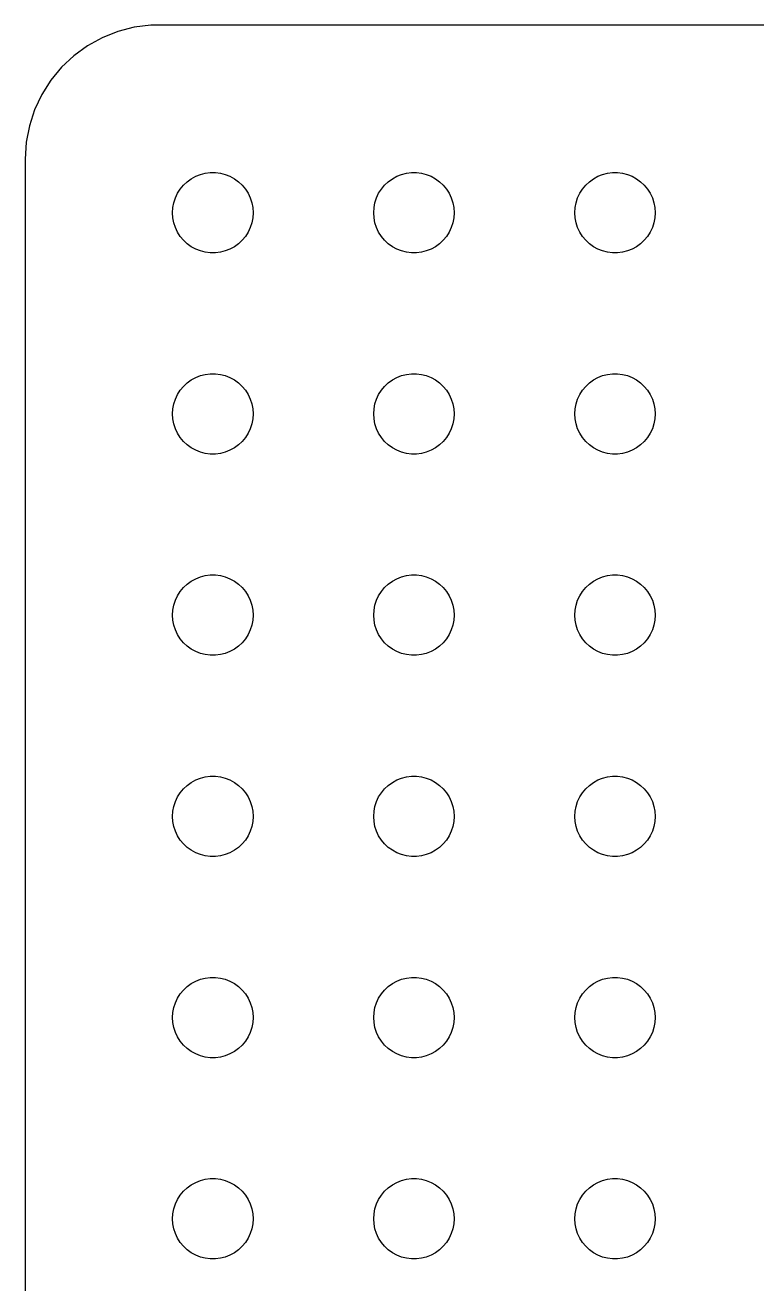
# Model space of a CAD drawing. Header units: metres. Extents: x -112 to 112, y -89 to 89.
# Drawn here: x -112 to -84.71, y 42.58 to 89.49 of the extents above; entities that cross this region are included whole.
import ezdxf

# ---------------------------------------------------------------- set-up
doc = ezdxf.new("R2010")
doc.units = ezdxf.units.M

msp = doc.modelspace()

# ---------------------------------------------------------------- linework, layer by layer
for p, q in [((-108.545, 89.2553), (-109.129, 89.0241)), ((-107.937, 89.4114), (-108.545, 89.2553)), ((-107.314, 89.4901), (-107.937, 89.4114)), ((107.314, 89.4901), (-107.314, 89.4901)), ((-109.679, 88.7216), (-110.187, 88.3526)), ((-109.129, 89.0241), (-109.679, 88.7216)), ((-110.187, 88.3526), (-110.645, 87.9227)), ((-110.645, 87.9227), (-111.045, 87.4389)), ((-111.045, 87.4389), (-111.382, 86.9088)), ((-111.382, 86.9088), (-111.649, 86.3406)), ((-111.649, 86.3406), (-111.843, 85.7434)), ((-111.843, 85.7434), (-111.961, 85.1267)), ((-111.961, 85.1267), (-112, 84.5)), ((-112, 84.5), (-112, -84.5)), ((-105.281, 83.9734), (-105.094, 83.997)), ((-105.094, 83.997), (-104.906, 83.997)), ((-104.906, 83.997), (-104.719, 83.9734)), ((-97.7811, 83.9734), (-97.5942, 83.997)), ((-97.5942, 83.997), (-97.4058, 83.997)), ((-97.4058, 83.997), (-97.2189, 83.9734)), ((-90.2811, 83.9734), (-90.0942, 83.997)), ((-90.0942, 83.997), (-89.9058, 83.997)), ((-89.9058, 83.997), (-89.7189, 83.9734)), ((-106.214, 83.3817), (-106.093, 83.5268)), ((-106.093, 83.5268), (-105.956, 83.6558)), ((-105.956, 83.6558), (-105.804, 83.7665)), ((-105.804, 83.7665), (-105.639, 83.8572)), ((-105.639, 83.8572), (-105.464, 83.9266)), ((-105.464, 83.9266), (-105.281, 83.9734)), ((-104.719, 83.9734), (-104.536, 83.9266)), ((-104.536, 83.9266), (-104.361, 83.8572)), ((-104.361, 83.8572), (-104.196, 83.7665)), ((-104.196, 83.7665), (-104.044, 83.6558)), ((-104.044, 83.6558), (-103.907, 83.5268)), ((-103.907, 83.5268), (-103.786, 83.3817)), ((-98.7135, 83.3817), (-98.5934, 83.5268)), ((-98.5934, 83.5268), (-98.4561, 83.6558)), ((-98.4561, 83.6558), (-98.3037, 83.7665)), ((-98.3037, 83.7665), (-98.1387, 83.8572)), ((-98.1387, 83.8572), (-97.9635, 83.9266)), ((-97.9635, 83.9266), (-97.7811, 83.9734)), ((-97.2189, 83.9734), (-97.0365, 83.9266)), ((-97.0365, 83.9266), (-96.8613, 83.8572)), ((-96.8613, 83.8572), (-96.6963, 83.7665)), ((-96.6963, 83.7665), (-96.5439, 83.6558)), ((-96.5439, 83.6558), (-96.4065, 83.5268)), ((-96.4065, 83.5268), (-96.2865, 83.3817)), ((-91.2135, 83.3817), (-91.0934, 83.5268)), ((-91.0934, 83.5268), (-90.9561, 83.6558)), ((-90.9561, 83.6558), (-90.8037, 83.7665)), ((-90.8037, 83.7665), (-90.6387, 83.8572)), ((-90.6387, 83.8572), (-90.4635, 83.9266)), ((-90.4635, 83.9266), (-90.2811, 83.9734)), ((-89.7189, 83.9734), (-89.5365, 83.9266)), ((-89.5365, 83.9266), (-89.3613, 83.8572)), ((-89.3613, 83.8572), (-89.1963, 83.7665)), ((-89.1963, 83.7665), (-89.0439, 83.6558)), ((-89.0439, 83.6558), (-88.9065, 83.5268)), ((-88.9065, 83.5268), (-88.7865, 83.3817)), ((-106.453, 82.873), (-106.395, 83.0522)), ((-106.395, 83.0522), (-106.314, 83.2226)), ((-106.314, 83.2226), (-106.214, 83.3817)), ((-103.786, 83.3817), (-103.686, 83.2226)), ((-103.686, 83.2226), (-103.605, 83.0522)), ((-103.605, 83.0522), (-103.547, 82.873)), ((-98.9529, 82.873), (-98.8947, 83.0522)), ((-98.8947, 83.0522), (-98.8145, 83.2226)), ((-98.8145, 83.2226), (-98.7135, 83.3817)), ((-96.2865, 83.3817), (-96.1855, 83.2226)), ((-96.1855, 83.2226), (-96.1053, 83.0522)), ((-96.1053, 83.0522), (-96.0471, 82.873)), ((-91.4529, 82.873), (-91.3947, 83.0522)), ((-91.3947, 83.0522), (-91.3145, 83.2226)), ((-91.3145, 83.2226), (-91.2135, 83.3817)), ((-88.7865, 83.3817), (-88.6855, 83.2226)), ((-88.6855, 83.2226), (-88.6053, 83.0522)), ((-88.6053, 83.0522), (-88.5471, 82.873)), ((-106.5, 82.5), (-106.488, 82.688)), ((-106.488, 82.688), (-106.453, 82.873)), ((-103.547, 82.873), (-103.512, 82.688)), ((-103.512, 82.688), (-103.5, 82.5)), ((-99, 82.5), (-98.9882, 82.688)), ((-98.9882, 82.688), (-98.9529, 82.873)), ((-96.0471, 82.873), (-96.0118, 82.688)), ((-96.0118, 82.688), (-96, 82.5)), ((-91.5, 82.5), (-91.4882, 82.688)), ((-91.4882, 82.688), (-91.4529, 82.873)), ((-88.5471, 82.873), (-88.5118, 82.688)), ((-88.5118, 82.688), (-88.5, 82.5)), ((-106.488, 82.312), (-106.5, 82.5)), ((-106.453, 82.127), (-106.488, 82.312)), ((-106.395, 81.9478), (-106.453, 82.127)), ((-103.547, 82.127), (-103.605, 81.9478)), ((-103.512, 82.312), (-103.547, 82.127)), ((-103.5, 82.5), (-103.512, 82.312)), ((-98.9882, 82.312), (-99, 82.5)), ((-98.9529, 82.127), (-98.9882, 82.312)), ((-98.8947, 81.9478), (-98.9529, 82.127)), ((-96.0471, 82.127), (-96.1053, 81.9478)), ((-96.0118, 82.312), (-96.0471, 82.127)), ((-96, 82.5), (-96.0118, 82.312)), ((-91.4882, 82.312), (-91.5, 82.5)), ((-91.4529, 82.127), (-91.4882, 82.312)), ((-91.3947, 81.9478), (-91.4529, 82.127)), ((-88.5471, 82.127), (-88.6053, 81.9478)), ((-88.5118, 82.312), (-88.5471, 82.127)), ((-88.5, 82.5), (-88.5118, 82.312)), ((-106.314, 81.7774), (-106.395, 81.9478)), ((-106.214, 81.6183), (-106.314, 81.7774)), ((-103.686, 81.7774), (-103.786, 81.6183)), ((-103.605, 81.9478), (-103.686, 81.7774)), ((-98.8145, 81.7774), (-98.8947, 81.9478)), ((-98.7135, 81.6183), (-98.8145, 81.7774)), ((-96.1855, 81.7774), (-96.2865, 81.6183)), ((-96.1053, 81.9478), (-96.1855, 81.7774)), ((-91.3145, 81.7774), (-91.3947, 81.9478)), ((-91.2135, 81.6183), (-91.3145, 81.7774)), ((-88.6855, 81.7774), (-88.7865, 81.6183)), ((-88.6053, 81.9478), (-88.6855, 81.7774)), ((-106.093, 81.4732), (-106.214, 81.6183)), ((-105.956, 81.3442), (-106.093, 81.4732)), ((-105.804, 81.2335), (-105.956, 81.3442)), ((-105.639, 81.1428), (-105.804, 81.2335)), ((-104.196, 81.2335), (-104.361, 81.1428)), ((-104.044, 81.3442), (-104.196, 81.2335)), ((-103.907, 81.4732), (-104.044, 81.3442)), ((-103.786, 81.6183), (-103.907, 81.4732)), ((-98.5934, 81.4732), (-98.7135, 81.6183)), ((-98.4561, 81.3442), (-98.5934, 81.4732)), ((-98.3037, 81.2335), (-98.4561, 81.3442)), ((-98.1387, 81.1428), (-98.3037, 81.2335)), ((-96.6963, 81.2335), (-96.8613, 81.1428)), ((-96.5439, 81.3442), (-96.6963, 81.2335)), ((-96.4065, 81.4732), (-96.5439, 81.3442)), ((-96.2865, 81.6183), (-96.4065, 81.4732)), ((-91.0934, 81.4732), (-91.2135, 81.6183)), ((-90.9561, 81.3442), (-91.0934, 81.4732)), ((-90.8037, 81.2335), (-90.9561, 81.3442)), ((-90.6387, 81.1428), (-90.8037, 81.2335)), ((-89.1963, 81.2335), (-89.3613, 81.1428)), ((-89.0439, 81.3442), (-89.1963, 81.2335)), ((-88.9065, 81.4732), (-89.0439, 81.3442)), ((-88.7865, 81.6183), (-88.9065, 81.4732)), ((-105.464, 81.0734), (-105.639, 81.1428)), ((-105.281, 81.0266), (-105.464, 81.0734)), ((-105.094, 81.003), (-105.281, 81.0266)), ((-104.906, 81.003), (-105.094, 81.003)), ((-104.719, 81.0266), (-104.906, 81.003)), ((-104.536, 81.0734), (-104.719, 81.0266)), ((-104.361, 81.1428), (-104.536, 81.0734)), ((-97.9635, 81.0734), (-98.1387, 81.1428)), ((-97.7811, 81.0266), (-97.9635, 81.0734)), ((-97.5942, 81.003), (-97.7811, 81.0266)), ((-97.4058, 81.003), (-97.5942, 81.003)), ((-97.2189, 81.0266), (-97.4058, 81.003)), ((-97.0365, 81.0734), (-97.2189, 81.0266)), ((-96.8613, 81.1428), (-97.0365, 81.0734)), ((-90.4635, 81.0734), (-90.6387, 81.1428)), ((-90.2811, 81.0266), (-90.4635, 81.0734)), ((-90.0942, 81.003), (-90.2811, 81.0266)), ((-89.9058, 81.003), (-90.0942, 81.003)), ((-89.7189, 81.0266), (-89.9058, 81.003)), ((-89.5365, 81.0734), (-89.7189, 81.0266)), ((-89.3613, 81.1428), (-89.5365, 81.0734)), ((-105.464, 76.4266), (-105.281, 76.4734)), ((-105.281, 76.4734), (-105.094, 76.497)), ((-105.094, 76.497), (-104.906, 76.497)), ((-104.906, 76.497), (-104.719, 76.4734)), ((-104.719, 76.4734), (-104.536, 76.4266)), ((-97.9635, 76.4266), (-97.7811, 76.4734)), ((-97.7811, 76.4734), (-97.5942, 76.497)), ((-97.5942, 76.497), (-97.4058, 76.497)), ((-97.4058, 76.497), (-97.2189, 76.4734)), ((-97.2189, 76.4734), (-97.0365, 76.4266)), ((-90.4635, 76.4266), (-90.2811, 76.4734)), ((-90.2811, 76.4734), (-90.0942, 76.497)), ((-90.0942, 76.497), (-89.9058, 76.497)), ((-89.9058, 76.497), (-89.7189, 76.4734)), ((-89.7189, 76.4734), (-89.5365, 76.4266)), ((-106.214, 75.8817), (-106.093, 76.0268)), ((-106.093, 76.0268), (-105.956, 76.1558)), ((-105.956, 76.1558), (-105.804, 76.2665)), ((-105.804, 76.2665), (-105.639, 76.3572)), ((-105.639, 76.3572), (-105.464, 76.4266)), ((-104.536, 76.4266), (-104.361, 76.3572)), ((-104.361, 76.3572), (-104.196, 76.2665)), ((-104.196, 76.2665), (-104.044, 76.1558)), ((-104.044, 76.1558), (-103.907, 76.0268)), ((-103.907, 76.0268), (-103.786, 75.8817)), ((-98.7135, 75.8817), (-98.5934, 76.0268)), ((-98.5934, 76.0268), (-98.4561, 76.1558)), ((-98.4561, 76.1558), (-98.3037, 76.2665)), ((-98.3037, 76.2665), (-98.1387, 76.3572)), ((-98.1387, 76.3572), (-97.9635, 76.4266)), ((-97.0365, 76.4266), (-96.8613, 76.3572)), ((-96.8613, 76.3572), (-96.6963, 76.2665)), ((-96.6963, 76.2665), (-96.5439, 76.1558)), ((-96.5439, 76.1558), (-96.4065, 76.0268)), ((-96.4065, 76.0268), (-96.2865, 75.8817)), ((-91.2135, 75.8817), (-91.0934, 76.0268)), ((-91.0934, 76.0268), (-90.9561, 76.1558)), ((-90.9561, 76.1558), (-90.8037, 76.2665)), ((-90.8037, 76.2665), (-90.6387, 76.3572)), ((-90.6387, 76.3572), (-90.4635, 76.4266)), ((-89.5365, 76.4266), (-89.3613, 76.3572)), ((-89.3613, 76.3572), (-89.1963, 76.2665)), ((-89.1963, 76.2665), (-89.0439, 76.1558)), ((-89.0439, 76.1558), (-88.9065, 76.0268)), ((-88.9065, 76.0268), (-88.7865, 75.8817)), ((-106.453, 75.373), (-106.395, 75.5522)), ((-106.395, 75.5522), (-106.314, 75.7226)), ((-106.314, 75.7226), (-106.214, 75.8817)), ((-103.786, 75.8817), (-103.686, 75.7226)), ((-103.686, 75.7226), (-103.605, 75.5522)), ((-103.605, 75.5522), (-103.547, 75.373)), ((-98.9529, 75.373), (-98.8947, 75.5522)), ((-98.8947, 75.5522), (-98.8145, 75.7226)), ((-98.8145, 75.7226), (-98.7135, 75.8817)), ((-96.2865, 75.8817), (-96.1855, 75.7226)), ((-96.1855, 75.7226), (-96.1053, 75.5522)), ((-96.1053, 75.5522), (-96.0471, 75.373)), ((-91.4529, 75.373), (-91.3947, 75.5522)), ((-91.3947, 75.5522), (-91.3145, 75.7226)), ((-91.3145, 75.7226), (-91.2135, 75.8817)), ((-88.7865, 75.8817), (-88.6855, 75.7226)), ((-88.6855, 75.7226), (-88.6053, 75.5522)), ((-88.6053, 75.5522), (-88.5471, 75.373)), ((-106.5, 75), (-106.488, 75.188)), ((-106.488, 75.188), (-106.453, 75.373)), ((-103.547, 75.373), (-103.512, 75.188)), ((-103.512, 75.188), (-103.5, 75)), ((-99, 75), (-98.9882, 75.188)), ((-98.9882, 75.188), (-98.9529, 75.373)), ((-96.0471, 75.373), (-96.0118, 75.188)), ((-96.0118, 75.188), (-96, 75)), ((-91.5, 75), (-91.4882, 75.188)), ((-91.4882, 75.188), (-91.4529, 75.373)), ((-88.5471, 75.373), (-88.5118, 75.188)), ((-88.5118, 75.188), (-88.5, 75)), ((-106.488, 74.812), (-106.5, 75)), ((-106.453, 74.627), (-106.488, 74.812)), ((-106.395, 74.4478), (-106.453, 74.627)), ((-103.547, 74.627), (-103.605, 74.4478)), ((-103.512, 74.812), (-103.547, 74.627)), ((-103.5, 75), (-103.512, 74.812)), ((-98.9882, 74.812), (-99, 75)), ((-98.9529, 74.627), (-98.9882, 74.812)), ((-98.8947, 74.4478), (-98.9529, 74.627)), ((-96.0471, 74.627), (-96.1053, 74.4478)), ((-96.0118, 74.812), (-96.0471, 74.627)), ((-96, 75), (-96.0118, 74.812)), ((-91.4882, 74.812), (-91.5, 75)), ((-91.4529, 74.627), (-91.4882, 74.812)), ((-91.3947, 74.4478), (-91.4529, 74.627)), ((-88.5471, 74.627), (-88.6053, 74.4478)), ((-88.5118, 74.812), (-88.5471, 74.627)), ((-88.5, 75), (-88.5118, 74.812)), ((-106.314, 74.2774), (-106.395, 74.4478)), ((-106.214, 74.1183), (-106.314, 74.2774)), ((-103.686, 74.2774), (-103.786, 74.1183)), ((-103.605, 74.4478), (-103.686, 74.2774)), ((-98.8145, 74.2774), (-98.8947, 74.4478)), ((-98.7135, 74.1183), (-98.8145, 74.2774)), ((-96.1855, 74.2774), (-96.2865, 74.1183)), ((-96.1053, 74.4478), (-96.1855, 74.2774)), ((-91.3145, 74.2774), (-91.3947, 74.4478)), ((-91.2135, 74.1183), (-91.3145, 74.2774)), ((-88.6855, 74.2774), (-88.7865, 74.1183)), ((-88.6053, 74.4478), (-88.6855, 74.2774)), ((-106.093, 73.9732), (-106.214, 74.1183)), ((-105.956, 73.8442), (-106.093, 73.9732)), ((-105.804, 73.7335), (-105.956, 73.8442)), ((-105.639, 73.6428), (-105.804, 73.7335)), ((-104.196, 73.7335), (-104.361, 73.6428)), ((-104.044, 73.8442), (-104.196, 73.7335)), ((-103.907, 73.9732), (-104.044, 73.8442)), ((-103.786, 74.1183), (-103.907, 73.9732)), ((-98.5934, 73.9732), (-98.7135, 74.1183)), ((-98.4561, 73.8442), (-98.5934, 73.9732)), ((-98.3037, 73.7335), (-98.4561, 73.8442)), ((-98.1387, 73.6428), (-98.3037, 73.7335)), ((-96.6963, 73.7335), (-96.8613, 73.6428)), ((-96.5439, 73.8442), (-96.6963, 73.7335)), ((-96.4065, 73.9732), (-96.5439, 73.8442)), ((-96.2865, 74.1183), (-96.4065, 73.9732)), ((-91.0934, 73.9732), (-91.2135, 74.1183)), ((-90.9561, 73.8442), (-91.0934, 73.9732)), ((-90.8037, 73.7335), (-90.9561, 73.8442)), ((-90.6387, 73.6428), (-90.8037, 73.7335)), ((-89.1963, 73.7335), (-89.3613, 73.6428)), ((-89.0439, 73.8442), (-89.1963, 73.7335)), ((-88.9065, 73.9732), (-89.0439, 73.8442)), ((-88.7865, 74.1183), (-88.9065, 73.9732)), ((-105.464, 73.5734), (-105.639, 73.6428)), ((-105.281, 73.5266), (-105.464, 73.5734)), ((-105.094, 73.503), (-105.281, 73.5266)), ((-104.906, 73.503), (-105.094, 73.503)), ((-104.719, 73.5266), (-104.906, 73.503)), ((-104.536, 73.5734), (-104.719, 73.5266)), ((-104.361, 73.6428), (-104.536, 73.5734)), ((-97.9635, 73.5734), (-98.1387, 73.6428)), ((-97.7811, 73.5266), (-97.9635, 73.5734)), ((-97.5942, 73.503), (-97.7811, 73.5266)), ((-97.4058, 73.503), (-97.5942, 73.503)), ((-97.2189, 73.5266), (-97.4058, 73.503)), ((-97.0365, 73.5734), (-97.2189, 73.5266)), ((-96.8613, 73.6428), (-97.0365, 73.5734)), ((-90.4635, 73.5734), (-90.6387, 73.6428)), ((-90.2811, 73.5266), (-90.4635, 73.5734)), ((-90.0942, 73.503), (-90.2811, 73.5266)), ((-89.9058, 73.503), (-90.0942, 73.503)), ((-89.7189, 73.5266), (-89.9058, 73.503)), ((-89.5365, 73.5734), (-89.7189, 73.5266)), ((-89.3613, 73.6428), (-89.5365, 73.5734)), ((-105.464, 68.9266), (-105.281, 68.9734)), ((-105.281, 68.9734), (-105.094, 68.997)), ((-105.094, 68.997), (-104.906, 68.997)), ((-104.906, 68.997), (-104.719, 68.9734)), ((-104.719, 68.9734), (-104.536, 68.9266)), ((-97.9635, 68.9266), (-97.7811, 68.9734)), ((-97.7811, 68.9734), (-97.5942, 68.997)), ((-97.5942, 68.997), (-97.4058, 68.997)), ((-97.4058, 68.997), (-97.2189, 68.9734)), ((-97.2189, 68.9734), (-97.0365, 68.9266)), ((-90.4635, 68.9266), (-90.2811, 68.9734)), ((-90.2811, 68.9734), (-90.0942, 68.997)), ((-90.0942, 68.997), (-89.9058, 68.997)), ((-89.9058, 68.997), (-89.7189, 68.9734)), ((-89.7189, 68.9734), (-89.5365, 68.9266)), ((-106.214, 68.3817), (-106.093, 68.5268)), ((-106.093, 68.5268), (-105.956, 68.6558)), ((-105.956, 68.6558), (-105.804, 68.7665)), ((-105.804, 68.7665), (-105.639, 68.8572)), ((-105.639, 68.8572), (-105.464, 68.9266)), ((-104.536, 68.9266), (-104.361, 68.8572)), ((-104.361, 68.8572), (-104.196, 68.7665)), ((-104.196, 68.7665), (-104.044, 68.6558)), ((-104.044, 68.6558), (-103.907, 68.5268)), ((-103.907, 68.5268), (-103.786, 68.3817)), ((-98.7135, 68.3817), (-98.5934, 68.5268)), ((-98.5934, 68.5268), (-98.4561, 68.6558)), ((-98.4561, 68.6558), (-98.3037, 68.7665)), ((-98.3037, 68.7665), (-98.1387, 68.8572)), ((-98.1387, 68.8572), (-97.9635, 68.9266)), ((-97.0365, 68.9266), (-96.8613, 68.8572)), ((-96.8613, 68.8572), (-96.6963, 68.7665)), ((-96.6963, 68.7665), (-96.5439, 68.6558)), ((-96.5439, 68.6558), (-96.4065, 68.5268)), ((-96.4065, 68.5268), (-96.2865, 68.3817)), ((-91.2135, 68.3817), (-91.0934, 68.5268)), ((-91.0934, 68.5268), (-90.9561, 68.6558)), ((-90.9561, 68.6558), (-90.8037, 68.7665)), ((-90.8037, 68.7665), (-90.6387, 68.8572)), ((-90.6387, 68.8572), (-90.4635, 68.9266)), ((-89.5365, 68.9266), (-89.3613, 68.8572)), ((-89.3613, 68.8572), (-89.1963, 68.7665)), ((-89.1963, 68.7665), (-89.0439, 68.6558)), ((-89.0439, 68.6558), (-88.9065, 68.5268)), ((-88.9065, 68.5268), (-88.7865, 68.3817)), ((-106.453, 67.873), (-106.395, 68.0522)), ((-106.395, 68.0522), (-106.314, 68.2226)), ((-106.314, 68.2226), (-106.214, 68.3817)), ((-103.786, 68.3817), (-103.686, 68.2226)), ((-103.686, 68.2226), (-103.605, 68.0522)), ((-103.605, 68.0522), (-103.547, 67.873)), ((-98.9529, 67.873), (-98.8947, 68.0522)), ((-98.8947, 68.0522), (-98.8145, 68.2226)), ((-98.8145, 68.2226), (-98.7135, 68.3817)), ((-96.2865, 68.3817), (-96.1855, 68.2226)), ((-96.1855, 68.2226), (-96.1053, 68.0522)), ((-96.1053, 68.0522), (-96.0471, 67.873)), ((-91.4529, 67.873), (-91.3947, 68.0522)), ((-91.3947, 68.0522), (-91.3145, 68.2226)), ((-91.3145, 68.2226), (-91.2135, 68.3817)), ((-88.7865, 68.3817), (-88.6855, 68.2226)), ((-88.6855, 68.2226), (-88.6053, 68.0522)), ((-88.6053, 68.0522), (-88.5471, 67.873)), ((-106.5, 67.5), (-106.488, 67.688)), ((-106.488, 67.688), (-106.453, 67.873)), ((-103.547, 67.873), (-103.512, 67.688)), ((-103.512, 67.688), (-103.5, 67.5)), ((-99, 67.5), (-98.9882, 67.688)), ((-98.9882, 67.688), (-98.9529, 67.873)), ((-96.0471, 67.873), (-96.0118, 67.688)), ((-96.0118, 67.688), (-96, 67.5)), ((-91.5, 67.5), (-91.4882, 67.688)), ((-91.4882, 67.688), (-91.4529, 67.873)), ((-88.5471, 67.873), (-88.5118, 67.688)), ((-88.5118, 67.688), (-88.5, 67.5)), ((-106.488, 67.312), (-106.5, 67.5)), ((-106.453, 67.127), (-106.488, 67.312)), ((-106.395, 66.9478), (-106.453, 67.127)), ((-103.547, 67.127), (-103.605, 66.9478)), ((-103.512, 67.312), (-103.547, 67.127)), ((-103.5, 67.5), (-103.512, 67.312)), ((-98.9882, 67.312), (-99, 67.5)), ((-98.9529, 67.127), (-98.9882, 67.312)), ((-98.8947, 66.9478), (-98.9529, 67.127)), ((-96.0471, 67.127), (-96.1053, 66.9478)), ((-96.0118, 67.312), (-96.0471, 67.127)), ((-96, 67.5), (-96.0118, 67.312)), ((-91.4882, 67.312), (-91.5, 67.5)), ((-91.4529, 67.127), (-91.4882, 67.312)), ((-91.3947, 66.9478), (-91.4529, 67.127)), ((-88.5471, 67.127), (-88.6053, 66.9478)), ((-88.5118, 67.312), (-88.5471, 67.127)), ((-88.5, 67.5), (-88.5118, 67.312)), ((-106.314, 66.7774), (-106.395, 66.9478)), ((-106.214, 66.6183), (-106.314, 66.7774)), ((-103.686, 66.7774), (-103.786, 66.6183)), ((-103.605, 66.9478), (-103.686, 66.7774)), ((-98.8145, 66.7774), (-98.8947, 66.9478)), ((-98.7135, 66.6183), (-98.8145, 66.7774)), ((-96.1855, 66.7774), (-96.2865, 66.6183)), ((-96.1053, 66.9478), (-96.1855, 66.7774)), ((-91.3145, 66.7774), (-91.3947, 66.9478)), ((-91.2135, 66.6183), (-91.3145, 66.7774)), ((-88.6855, 66.7774), (-88.7865, 66.6183)), ((-88.6053, 66.9478), (-88.6855, 66.7774)), ((-106.093, 66.4732), (-106.214, 66.6183)), ((-105.956, 66.3442), (-106.093, 66.4732)), ((-105.804, 66.2335), (-105.956, 66.3442)), ((-105.639, 66.1428), (-105.804, 66.2335)), ((-104.196, 66.2335), (-104.361, 66.1428)), ((-104.044, 66.3442), (-104.196, 66.2335)), ((-103.907, 66.4732), (-104.044, 66.3442)), ((-103.786, 66.6183), (-103.907, 66.4732)), ((-98.5934, 66.4732), (-98.7135, 66.6183)), ((-98.4561, 66.3442), (-98.5934, 66.4732)), ((-98.3037, 66.2335), (-98.4561, 66.3442)), ((-98.1387, 66.1428), (-98.3037, 66.2335)), ((-96.6963, 66.2335), (-96.8613, 66.1428)), ((-96.5439, 66.3442), (-96.6963, 66.2335)), ((-96.4065, 66.4732), (-96.5439, 66.3442)), ((-96.2865, 66.6183), (-96.4065, 66.4732)), ((-91.0934, 66.4732), (-91.2135, 66.6183)), ((-90.9561, 66.3442), (-91.0934, 66.4732)), ((-90.8037, 66.2335), (-90.9561, 66.3442)), ((-90.6387, 66.1428), (-90.8037, 66.2335)), ((-89.1963, 66.2335), (-89.3613, 66.1428)), ((-89.0439, 66.3442), (-89.1963, 66.2335)), ((-88.9065, 66.4732), (-89.0439, 66.3442)), ((-88.7865, 66.6183), (-88.9065, 66.4732)), ((-105.464, 66.0734), (-105.639, 66.1428)), ((-105.281, 66.0266), (-105.464, 66.0734)), ((-105.094, 66.003), (-105.281, 66.0266)), ((-104.906, 66.003), (-105.094, 66.003)), ((-104.719, 66.0266), (-104.906, 66.003)), ((-104.536, 66.0734), (-104.719, 66.0266)), ((-104.361, 66.1428), (-104.536, 66.0734)), ((-97.9635, 66.0734), (-98.1387, 66.1428)), ((-97.7811, 66.0266), (-97.9635, 66.0734)), ((-97.5942, 66.003), (-97.7811, 66.0266)), ((-97.4058, 66.003), (-97.5942, 66.003)), ((-97.2189, 66.0266), (-97.4058, 66.003)), ((-97.0365, 66.0734), (-97.2189, 66.0266)), ((-96.8613, 66.1428), (-97.0365, 66.0734)), ((-90.4635, 66.0734), (-90.6387, 66.1428)), ((-90.2811, 66.0266), (-90.4635, 66.0734)), ((-90.0942, 66.003), (-90.2811, 66.0266)), ((-89.9058, 66.003), (-90.0942, 66.003)), ((-89.7189, 66.0266), (-89.9058, 66.003)), ((-89.5365, 66.0734), (-89.7189, 66.0266)), ((-89.3613, 66.1428), (-89.5365, 66.0734)), ((-105.464, 61.4266), (-105.281, 61.4734)), ((-105.281, 61.4734), (-105.094, 61.497)), ((-105.094, 61.497), (-104.906, 61.497)), ((-104.906, 61.497), (-104.719, 61.4734)), ((-104.719, 61.4734), (-104.536, 61.4266)), ((-97.9635, 61.4266), (-97.7811, 61.4734)), ((-97.7811, 61.4734), (-97.5942, 61.497)), ((-97.5942, 61.497), (-97.4058, 61.497)), ((-97.4058, 61.497), (-97.2189, 61.4734)), ((-97.2189, 61.4734), (-97.0365, 61.4266)), ((-90.4635, 61.4266), (-90.2811, 61.4734)), ((-90.2811, 61.4734), (-90.0942, 61.497)), ((-90.0942, 61.497), (-89.9058, 61.497)), ((-89.9058, 61.497), (-89.7189, 61.4734)), ((-89.7189, 61.4734), (-89.5365, 61.4266)), ((-106.214, 60.8817), (-106.093, 61.0268)), ((-106.093, 61.0268), (-105.956, 61.1558)), ((-105.956, 61.1558), (-105.804, 61.2665)), ((-105.804, 61.2665), (-105.639, 61.3572)), ((-105.639, 61.3572), (-105.464, 61.4266)), ((-104.536, 61.4266), (-104.361, 61.3572)), ((-104.361, 61.3572), (-104.196, 61.2665)), ((-104.196, 61.2665), (-104.044, 61.1558)), ((-104.044, 61.1558), (-103.907, 61.0268)), ((-103.907, 61.0268), (-103.786, 60.8817)), ((-98.7135, 60.8817), (-98.5934, 61.0268)), ((-98.5934, 61.0268), (-98.4561, 61.1558)), ((-98.4561, 61.1558), (-98.3037, 61.2665)), ((-98.3037, 61.2665), (-98.1387, 61.3572)), ((-98.1387, 61.3572), (-97.9635, 61.4266)), ((-97.0365, 61.4266), (-96.8613, 61.3572)), ((-96.8613, 61.3572), (-96.6963, 61.2665)), ((-96.6963, 61.2665), (-96.5439, 61.1558)), ((-96.5439, 61.1558), (-96.4065, 61.0268)), ((-96.4065, 61.0268), (-96.2865, 60.8817)), ((-91.2135, 60.8817), (-91.0934, 61.0268)), ((-91.0934, 61.0268), (-90.9561, 61.1558)), ((-90.9561, 61.1558), (-90.8037, 61.2665)), ((-90.8037, 61.2665), (-90.6387, 61.3572)), ((-90.6387, 61.3572), (-90.4635, 61.4266)), ((-89.5365, 61.4266), (-89.3613, 61.3572)), ((-89.3613, 61.3572), (-89.1963, 61.2665)), ((-89.1963, 61.2665), (-89.0439, 61.1558)), ((-89.0439, 61.1558), (-88.9065, 61.0268)), ((-88.9065, 61.0268), (-88.7865, 60.8817)), ((-106.453, 60.373), (-106.395, 60.5522)), ((-106.395, 60.5522), (-106.314, 60.7226)), ((-106.314, 60.7226), (-106.214, 60.8817)), ((-103.786, 60.8817), (-103.686, 60.7226)), ((-103.686, 60.7226), (-103.605, 60.5522)), ((-103.605, 60.5522), (-103.547, 60.373)), ((-98.9529, 60.373), (-98.8947, 60.5522)), ((-98.8947, 60.5522), (-98.8145, 60.7226)), ((-98.8145, 60.7226), (-98.7135, 60.8817)), ((-96.2865, 60.8817), (-96.1855, 60.7226)), ((-96.1855, 60.7226), (-96.1053, 60.5522)), ((-96.1053, 60.5522), (-96.0471, 60.373)), ((-91.4529, 60.373), (-91.3947, 60.5522)), ((-91.3947, 60.5522), (-91.3145, 60.7226)), ((-91.3145, 60.7226), (-91.2135, 60.8817)), ((-88.7865, 60.8817), (-88.6855, 60.7226)), ((-88.6855, 60.7226), (-88.6053, 60.5522)), ((-88.6053, 60.5522), (-88.5471, 60.373)), ((-106.5, 60), (-106.488, 60.188)), ((-106.488, 60.188), (-106.453, 60.373)), ((-103.547, 60.373), (-103.512, 60.188)), ((-103.512, 60.188), (-103.5, 60)), ((-99, 60), (-98.9882, 60.188)), ((-98.9882, 60.188), (-98.9529, 60.373)), ((-96.0471, 60.373), (-96.0118, 60.188)), ((-96.0118, 60.188), (-96, 60)), ((-91.5, 60), (-91.4882, 60.188)), ((-91.4882, 60.188), (-91.4529, 60.373)), ((-88.5471, 60.373), (-88.5118, 60.188)), ((-88.5118, 60.188), (-88.5, 60)), ((-106.488, 59.812), (-106.5, 60)), ((-106.453, 59.627), (-106.488, 59.812)), ((-106.395, 59.4478), (-106.453, 59.627)), ((-103.547, 59.627), (-103.605, 59.4478)), ((-103.512, 59.812), (-103.547, 59.627)), ((-103.5, 60), (-103.512, 59.812)), ((-98.9882, 59.812), (-99, 60)), ((-98.9529, 59.627), (-98.9882, 59.812)), ((-98.8947, 59.4478), (-98.9529, 59.627)), ((-96.0471, 59.627), (-96.1053, 59.4478)), ((-96.0118, 59.812), (-96.0471, 59.627)), ((-96, 60), (-96.0118, 59.812)), ((-91.4882, 59.812), (-91.5, 60)), ((-91.4529, 59.627), (-91.4882, 59.812)), ((-91.3947, 59.4478), (-91.4529, 59.627)), ((-88.5471, 59.627), (-88.6053, 59.4478)), ((-88.5118, 59.812), (-88.5471, 59.627)), ((-88.5, 60), (-88.5118, 59.812)), ((-106.314, 59.2774), (-106.395, 59.4478)), ((-106.214, 59.1183), (-106.314, 59.2774)), ((-106.093, 58.9732), (-106.214, 59.1183)), ((-103.786, 59.1183), (-103.907, 58.9732)), ((-103.686, 59.2774), (-103.786, 59.1183)), ((-103.605, 59.4478), (-103.686, 59.2774)), ((-98.8145, 59.2774), (-98.8947, 59.4478)), ((-98.7135, 59.1183), (-98.8145, 59.2774)), ((-98.5934, 58.9732), (-98.7135, 59.1183)), ((-96.2865, 59.1183), (-96.4065, 58.9732)), ((-96.1855, 59.2774), (-96.2865, 59.1183)), ((-96.1053, 59.4478), (-96.1855, 59.2774)), ((-91.3145, 59.2774), (-91.3947, 59.4478)), ((-91.2135, 59.1183), (-91.3145, 59.2774)), ((-91.0934, 58.9732), (-91.2135, 59.1183)), ((-88.7865, 59.1183), (-88.9065, 58.9732)), ((-88.6855, 59.2774), (-88.7865, 59.1183)), ((-88.6053, 59.4478), (-88.6855, 59.2774)), ((-105.956, 58.8442), (-106.093, 58.9732)), ((-105.804, 58.7335), (-105.956, 58.8442)), ((-105.639, 58.6428), (-105.804, 58.7335)), ((-104.196, 58.7335), (-104.361, 58.6428)), ((-104.044, 58.8442), (-104.196, 58.7335)), ((-103.907, 58.9732), (-104.044, 58.8442)), ((-98.4561, 58.8442), (-98.5934, 58.9732)), ((-98.3037, 58.7335), (-98.4561, 58.8442)), ((-98.1387, 58.6428), (-98.3037, 58.7335)), ((-96.6963, 58.7335), (-96.8613, 58.6428)), ((-96.5439, 58.8442), (-96.6963, 58.7335)), ((-96.4065, 58.9732), (-96.5439, 58.8442)), ((-90.9561, 58.8442), (-91.0934, 58.9732)), ((-90.8037, 58.7335), (-90.9561, 58.8442)), ((-90.6387, 58.6428), (-90.8037, 58.7335)), ((-89.1963, 58.7335), (-89.3613, 58.6428)), ((-89.0439, 58.8442), (-89.1963, 58.7335)), ((-88.9065, 58.9732), (-89.0439, 58.8442)), ((-105.464, 58.5734), (-105.639, 58.6428)), ((-105.281, 58.5266), (-105.464, 58.5734)), ((-105.094, 58.503), (-105.281, 58.5266)), ((-104.906, 58.503), (-105.094, 58.503)), ((-104.719, 58.5266), (-104.906, 58.503)), ((-104.536, 58.5734), (-104.719, 58.5266)), ((-104.361, 58.6428), (-104.536, 58.5734)), ((-97.9635, 58.5734), (-98.1387, 58.6428)), ((-97.7811, 58.5266), (-97.9635, 58.5734)), ((-97.5942, 58.503), (-97.7811, 58.5266)), ((-97.4058, 58.503), (-97.5942, 58.503)), ((-97.2189, 58.5266), (-97.4058, 58.503)), ((-97.0365, 58.5734), (-97.2189, 58.5266)), ((-96.8613, 58.6428), (-97.0365, 58.5734)), ((-90.4635, 58.5734), (-90.6387, 58.6428)), ((-90.2811, 58.5266), (-90.4635, 58.5734)), ((-90.0942, 58.503), (-90.2811, 58.5266)), ((-89.9058, 58.503), (-90.0942, 58.503)), ((-89.7189, 58.5266), (-89.9058, 58.503)), ((-89.5365, 58.5734), (-89.7189, 58.5266)), ((-89.3613, 58.6428), (-89.5365, 58.5734)), ((-105.464, 53.9266), (-105.281, 53.9734)), ((-105.281, 53.9734), (-105.094, 53.997)), ((-105.094, 53.997), (-104.906, 53.997)), ((-104.906, 53.997), (-104.719, 53.9734)), ((-104.719, 53.9734), (-104.536, 53.9266)), ((-97.9635, 53.9266), (-97.7811, 53.9734)), ((-97.7811, 53.9734), (-97.5942, 53.997)), ((-97.5942, 53.997), (-97.4058, 53.997)), ((-97.4058, 53.997), (-97.2189, 53.9734)), ((-97.2189, 53.9734), (-97.0365, 53.9266)), ((-90.4635, 53.9266), (-90.2811, 53.9734)), ((-90.2811, 53.9734), (-90.0942, 53.997)), ((-90.0942, 53.997), (-89.9058, 53.997)), ((-89.9058, 53.997), (-89.7189, 53.9734)), ((-89.7189, 53.9734), (-89.5365, 53.9266)), ((-106.214, 53.3817), (-106.093, 53.5268)), ((-106.093, 53.5268), (-105.956, 53.6558)), ((-105.956, 53.6558), (-105.804, 53.7665)), ((-105.804, 53.7665), (-105.639, 53.8572)), ((-105.639, 53.8572), (-105.464, 53.9266)), ((-104.536, 53.9266), (-104.361, 53.8572)), ((-104.361, 53.8572), (-104.196, 53.7665)), ((-104.196, 53.7665), (-104.044, 53.6558)), ((-104.044, 53.6558), (-103.907, 53.5268)), ((-103.907, 53.5268), (-103.786, 53.3817)), ((-98.7135, 53.3817), (-98.5934, 53.5268)), ((-98.5934, 53.5268), (-98.4561, 53.6558)), ((-98.4561, 53.6558), (-98.3037, 53.7665)), ((-98.3037, 53.7665), (-98.1387, 53.8572)), ((-98.1387, 53.8572), (-97.9635, 53.9266)), ((-97.0365, 53.9266), (-96.8613, 53.8572)), ((-96.8613, 53.8572), (-96.6963, 53.7665)), ((-96.6963, 53.7665), (-96.5439, 53.6558)), ((-96.5439, 53.6558), (-96.4065, 53.5268)), ((-96.4065, 53.5268), (-96.2865, 53.3817)), ((-91.2135, 53.3817), (-91.0934, 53.5268)), ((-91.0934, 53.5268), (-90.9561, 53.6558)), ((-90.9561, 53.6558), (-90.8037, 53.7665)), ((-90.8037, 53.7665), (-90.6387, 53.8572)), ((-90.6387, 53.8572), (-90.4635, 53.9266)), ((-89.5365, 53.9266), (-89.3613, 53.8572)), ((-89.3613, 53.8572), (-89.1963, 53.7665)), ((-89.1963, 53.7665), (-89.0439, 53.6558)), ((-89.0439, 53.6558), (-88.9065, 53.5268)), ((-88.9065, 53.5268), (-88.7865, 53.3817)), ((-106.453, 52.873), (-106.395, 53.0522)), ((-106.395, 53.0522), (-106.314, 53.2226)), ((-106.314, 53.2226), (-106.214, 53.3817)), ((-103.786, 53.3817), (-103.686, 53.2226)), ((-103.686, 53.2226), (-103.605, 53.0522)), ((-103.605, 53.0522), (-103.547, 52.873)), ((-98.9529, 52.873), (-98.8947, 53.0522)), ((-98.8947, 53.0522), (-98.8145, 53.2226)), ((-98.8145, 53.2226), (-98.7135, 53.3817)), ((-96.2865, 53.3817), (-96.1855, 53.2226)), ((-96.1855, 53.2226), (-96.1053, 53.0522)), ((-96.1053, 53.0522), (-96.0471, 52.873)), ((-91.4529, 52.873), (-91.3947, 53.0522)), ((-91.3947, 53.0522), (-91.3145, 53.2226)), ((-91.3145, 53.2226), (-91.2135, 53.3817)), ((-88.7865, 53.3817), (-88.6855, 53.2226)), ((-88.6855, 53.2226), (-88.6053, 53.0522)), ((-88.6053, 53.0522), (-88.5471, 52.873)), ((-106.5, 52.5), (-106.488, 52.688)), ((-106.488, 52.688), (-106.453, 52.873)), ((-103.547, 52.873), (-103.512, 52.688)), ((-103.512, 52.688), (-103.5, 52.5)), ((-99, 52.5), (-98.9882, 52.688)), ((-98.9882, 52.688), (-98.9529, 52.873)), ((-96.0471, 52.873), (-96.0118, 52.688)), ((-96.0118, 52.688), (-96, 52.5)), ((-91.5, 52.5), (-91.4882, 52.688)), ((-91.4882, 52.688), (-91.4529, 52.873)), ((-88.5471, 52.873), (-88.5118, 52.688)), ((-88.5118, 52.688), (-88.5, 52.5)), ((-106.488, 52.312), (-106.5, 52.5)), ((-106.453, 52.127), (-106.488, 52.312)), ((-106.395, 51.9478), (-106.453, 52.127)), ((-103.547, 52.127), (-103.605, 51.9478)), ((-103.512, 52.312), (-103.547, 52.127)), ((-103.5, 52.5), (-103.512, 52.312)), ((-98.9882, 52.312), (-99, 52.5)), ((-98.9529, 52.127), (-98.9882, 52.312)), ((-98.8947, 51.9478), (-98.9529, 52.127)), ((-96.0471, 52.127), (-96.1053, 51.9478)), ((-96.0118, 52.312), (-96.0471, 52.127)), ((-96, 52.5), (-96.0118, 52.312)), ((-91.4882, 52.312), (-91.5, 52.5)), ((-91.4529, 52.127), (-91.4882, 52.312)), ((-91.3947, 51.9478), (-91.4529, 52.127)), ((-88.5471, 52.127), (-88.6053, 51.9478)), ((-88.5118, 52.312), (-88.5471, 52.127)), ((-88.5, 52.5), (-88.5118, 52.312)), ((-106.314, 51.7774), (-106.395, 51.9478)), ((-106.214, 51.6183), (-106.314, 51.7774)), ((-106.093, 51.4732), (-106.214, 51.6183)), ((-103.786, 51.6183), (-103.907, 51.4732)), ((-103.686, 51.7774), (-103.786, 51.6183)), ((-103.605, 51.9478), (-103.686, 51.7774)), ((-98.8145, 51.7774), (-98.8947, 51.9478)), ((-98.7135, 51.6183), (-98.8145, 51.7774)), ((-98.5934, 51.4732), (-98.7135, 51.6183)), ((-96.2865, 51.6183), (-96.4065, 51.4732)), ((-96.1855, 51.7774), (-96.2865, 51.6183)), ((-96.1053, 51.9478), (-96.1855, 51.7774)), ((-91.3145, 51.7774), (-91.3947, 51.9478)), ((-91.2135, 51.6183), (-91.3145, 51.7774)), ((-91.0934, 51.4732), (-91.2135, 51.6183)), ((-88.7865, 51.6183), (-88.9065, 51.4732)), ((-88.6855, 51.7774), (-88.7865, 51.6183)), ((-88.6053, 51.9478), (-88.6855, 51.7774)), ((-105.956, 51.3442), (-106.093, 51.4732)), ((-105.804, 51.2335), (-105.956, 51.3442)), ((-105.639, 51.1428), (-105.804, 51.2335)), ((-105.464, 51.0734), (-105.639, 51.1428)), ((-104.361, 51.1428), (-104.536, 51.0734)), ((-104.196, 51.2335), (-104.361, 51.1428)), ((-104.044, 51.3442), (-104.196, 51.2335)), ((-103.907, 51.4732), (-104.044, 51.3442)), ((-98.4561, 51.3442), (-98.5934, 51.4732)), ((-98.3037, 51.2335), (-98.4561, 51.3442)), ((-98.1387, 51.1428), (-98.3037, 51.2335)), ((-97.9635, 51.0734), (-98.1387, 51.1428)), ((-96.8613, 51.1428), (-97.0365, 51.0734)), ((-96.6963, 51.2335), (-96.8613, 51.1428)), ((-96.5439, 51.3442), (-96.6963, 51.2335)), ((-96.4065, 51.4732), (-96.5439, 51.3442)), ((-90.9561, 51.3442), (-91.0934, 51.4732)), ((-90.8037, 51.2335), (-90.9561, 51.3442)), ((-90.6387, 51.1428), (-90.8037, 51.2335)), ((-90.4635, 51.0734), (-90.6387, 51.1428)), ((-89.3613, 51.1428), (-89.5365, 51.0734)), ((-89.1963, 51.2335), (-89.3613, 51.1428)), ((-89.0439, 51.3442), (-89.1963, 51.2335)), ((-88.9065, 51.4732), (-89.0439, 51.3442)), ((-105.281, 51.0266), (-105.464, 51.0734)), ((-105.094, 51.003), (-105.281, 51.0266)), ((-104.906, 51.003), (-105.094, 51.003)), ((-104.719, 51.0266), (-104.906, 51.003)), ((-104.536, 51.0734), (-104.719, 51.0266)), ((-97.7811, 51.0266), (-97.9635, 51.0734)), ((-97.5942, 51.003), (-97.7811, 51.0266)), ((-97.4058, 51.003), (-97.5942, 51.003)), ((-97.2189, 51.0266), (-97.4058, 51.003)), ((-97.0365, 51.0734), (-97.2189, 51.0266)), ((-90.2811, 51.0266), (-90.4635, 51.0734)), ((-90.0942, 51.003), (-90.2811, 51.0266)), ((-89.9058, 51.003), (-90.0942, 51.003)), ((-89.7189, 51.0266), (-89.9058, 51.003)), ((-89.5365, 51.0734), (-89.7189, 51.0266)), ((-105.464, 46.4266), (-105.281, 46.4734)), ((-105.281, 46.4734), (-105.094, 46.497)), ((-105.094, 46.497), (-104.906, 46.497)), ((-104.906, 46.497), (-104.719, 46.4734)), ((-104.719, 46.4734), (-104.536, 46.4266)), ((-97.9635, 46.4266), (-97.7811, 46.4734)), ((-97.7811, 46.4734), (-97.5942, 46.497)), ((-97.5942, 46.497), (-97.4058, 46.497)), ((-97.4058, 46.497), (-97.2189, 46.4734)), ((-97.2189, 46.4734), (-97.0365, 46.4266)), ((-90.4635, 46.4266), (-90.2811, 46.4734)), ((-90.2811, 46.4734), (-90.0942, 46.497)), ((-90.0942, 46.497), (-89.9058, 46.497)), ((-89.9058, 46.497), (-89.7189, 46.4734)), ((-89.7189, 46.4734), (-89.5365, 46.4266)), ((-106.214, 45.8817), (-106.093, 46.0268)), ((-106.093, 46.0268), (-105.956, 46.1558)), ((-105.956, 46.1558), (-105.804, 46.2665)), ((-105.804, 46.2665), (-105.639, 46.3572)), ((-105.639, 46.3572), (-105.464, 46.4266)), ((-104.536, 46.4266), (-104.361, 46.3572)), ((-104.361, 46.3572), (-104.196, 46.2665)), ((-104.196, 46.2665), (-104.044, 46.1558)), ((-104.044, 46.1558), (-103.907, 46.0268)), ((-103.907, 46.0268), (-103.786, 45.8817)), ((-98.7135, 45.8817), (-98.5934, 46.0268)), ((-98.5934, 46.0268), (-98.4561, 46.1558)), ((-98.4561, 46.1558), (-98.3037, 46.2665)), ((-98.3037, 46.2665), (-98.1387, 46.3572)), ((-98.1387, 46.3572), (-97.9635, 46.4266)), ((-97.0365, 46.4266), (-96.8613, 46.3572)), ((-96.8613, 46.3572), (-96.6963, 46.2665)), ((-96.6963, 46.2665), (-96.5439, 46.1558)), ((-96.5439, 46.1558), (-96.4065, 46.0268)), ((-96.4065, 46.0268), (-96.2865, 45.8817)), ((-91.2135, 45.8817), (-91.0934, 46.0268)), ((-91.0934, 46.0268), (-90.9561, 46.1558)), ((-90.9561, 46.1558), (-90.8037, 46.2665)), ((-90.8037, 46.2665), (-90.6387, 46.3572)), ((-90.6387, 46.3572), (-90.4635, 46.4266)), ((-89.5365, 46.4266), (-89.3613, 46.3572)), ((-89.3613, 46.3572), (-89.1963, 46.2665)), ((-89.1963, 46.2665), (-89.0439, 46.1558)), ((-89.0439, 46.1558), (-88.9065, 46.0268)), ((-88.9065, 46.0268), (-88.7865, 45.8817)), ((-106.453, 45.373), (-106.395, 45.5522)), ((-106.395, 45.5522), (-106.314, 45.7226)), ((-106.314, 45.7226), (-106.214, 45.8817)), ((-103.786, 45.8817), (-103.686, 45.7226)), ((-103.686, 45.7226), (-103.605, 45.5522)), ((-103.605, 45.5522), (-103.547, 45.373)), ((-98.9529, 45.373), (-98.8947, 45.5522)), ((-98.8947, 45.5522), (-98.8145, 45.7226)), ((-98.8145, 45.7226), (-98.7135, 45.8817)), ((-96.2865, 45.8817), (-96.1855, 45.7226)), ((-96.1855, 45.7226), (-96.1053, 45.5522)), ((-96.1053, 45.5522), (-96.0471, 45.373)), ((-91.4529, 45.373), (-91.3947, 45.5522)), ((-91.3947, 45.5522), (-91.3145, 45.7226)), ((-91.3145, 45.7226), (-91.2135, 45.8817)), ((-88.7865, 45.8817), (-88.6855, 45.7226)), ((-88.6855, 45.7226), (-88.6053, 45.5522)), ((-88.6053, 45.5522), (-88.5471, 45.373)), ((-106.5, 45), (-106.488, 45.188)), ((-106.488, 45.188), (-106.453, 45.373)), ((-103.547, 45.373), (-103.512, 45.188)), ((-103.512, 45.188), (-103.5, 45)), ((-99, 45), (-98.9882, 45.188)), ((-98.9882, 45.188), (-98.9529, 45.373)), ((-96.0471, 45.373), (-96.0118, 45.188)), ((-96.0118, 45.188), (-96, 45)), ((-91.5, 45), (-91.4882, 45.188)), ((-91.4882, 45.188), (-91.4529, 45.373)), ((-88.5471, 45.373), (-88.5118, 45.188)), ((-88.5118, 45.188), (-88.5, 45)), ((-106.488, 44.812), (-106.5, 45)), ((-106.453, 44.627), (-106.488, 44.812)), ((-106.395, 44.4478), (-106.453, 44.627)), ((-103.547, 44.627), (-103.605, 44.4478)), ((-103.512, 44.812), (-103.547, 44.627)), ((-103.5, 45), (-103.512, 44.812)), ((-98.9882, 44.812), (-99, 45)), ((-98.9529, 44.627), (-98.9882, 44.812)), ((-98.8947, 44.4478), (-98.9529, 44.627)), ((-96.0471, 44.627), (-96.1053, 44.4478)), ((-96.0118, 44.812), (-96.0471, 44.627)), ((-96, 45), (-96.0118, 44.812)), ((-91.4882, 44.812), (-91.5, 45)), ((-91.4529, 44.627), (-91.4882, 44.812)), ((-91.3947, 44.4478), (-91.4529, 44.627)), ((-88.5471, 44.627), (-88.6053, 44.4478)), ((-88.5118, 44.812), (-88.5471, 44.627)), ((-88.5, 45), (-88.5118, 44.812)), ((-106.314, 44.2774), (-106.395, 44.4478)), ((-106.214, 44.1183), (-106.314, 44.2774)), ((-106.093, 43.9732), (-106.214, 44.1183)), ((-103.786, 44.1183), (-103.907, 43.9732)), ((-103.686, 44.2774), (-103.786, 44.1183)), ((-103.605, 44.4478), (-103.686, 44.2774)), ((-98.8145, 44.2774), (-98.8947, 44.4478)), ((-98.7135, 44.1183), (-98.8145, 44.2774)), ((-98.5934, 43.9732), (-98.7135, 44.1183)), ((-96.2865, 44.1183), (-96.4065, 43.9732)), ((-96.1855, 44.2774), (-96.2865, 44.1183)), ((-96.1053, 44.4478), (-96.1855, 44.2774)), ((-91.3145, 44.2774), (-91.3947, 44.4478)), ((-91.2135, 44.1183), (-91.3145, 44.2774)), ((-91.0934, 43.9732), (-91.2135, 44.1183)), ((-88.7865, 44.1183), (-88.9065, 43.9732)), ((-88.6855, 44.2774), (-88.7865, 44.1183)), ((-88.6053, 44.4478), (-88.6855, 44.2774)), ((-105.956, 43.8442), (-106.093, 43.9732)), ((-105.804, 43.7335), (-105.956, 43.8442)), ((-105.639, 43.6428), (-105.804, 43.7335)), ((-105.464, 43.5734), (-105.639, 43.6428)), ((-104.361, 43.6428), (-104.536, 43.5734)), ((-104.196, 43.7335), (-104.361, 43.6428)), ((-104.044, 43.8442), (-104.196, 43.7335)), ((-103.907, 43.9732), (-104.044, 43.8442)), ((-98.4561, 43.8442), (-98.5934, 43.9732)), ((-98.3037, 43.7335), (-98.4561, 43.8442)), ((-98.1387, 43.6428), (-98.3037, 43.7335)), ((-97.9635, 43.5734), (-98.1387, 43.6428)), ((-96.8613, 43.6428), (-97.0365, 43.5734)), ((-96.6963, 43.7335), (-96.8613, 43.6428)), ((-96.5439, 43.8442), (-96.6963, 43.7335)), ((-96.4065, 43.9732), (-96.5439, 43.8442)), ((-90.9561, 43.8442), (-91.0934, 43.9732)), ((-90.8037, 43.7335), (-90.9561, 43.8442)), ((-90.6387, 43.6428), (-90.8037, 43.7335)), ((-90.4635, 43.5734), (-90.6387, 43.6428)), ((-89.3613, 43.6428), (-89.5365, 43.5734)), ((-89.1963, 43.7335), (-89.3613, 43.6428)), ((-89.0439, 43.8442), (-89.1963, 43.7335)), ((-88.9065, 43.9732), (-89.0439, 43.8442)), ((-105.281, 43.5266), (-105.464, 43.5734)), ((-105.094, 43.503), (-105.281, 43.5266)), ((-104.906, 43.503), (-105.094, 43.503)), ((-104.719, 43.5266), (-104.906, 43.503)), ((-104.536, 43.5734), (-104.719, 43.5266)), ((-97.7811, 43.5266), (-97.9635, 43.5734)), ((-97.5942, 43.503), (-97.7811, 43.5266)), ((-97.4058, 43.503), (-97.5942, 43.503)), ((-97.2189, 43.5266), (-97.4058, 43.503)), ((-97.0365, 43.5734), (-97.2189, 43.5266)), ((-90.2811, 43.5266), (-90.4635, 43.5734)), ((-90.0942, 43.503), (-90.2811, 43.5266)), ((-89.9058, 43.503), (-90.0942, 43.503)), ((-89.7189, 43.5266), (-89.9058, 43.503)), ((-89.5365, 43.5734), (-89.7189, 43.5266))]:
    msp.add_line(p, q)

doc.saveas('drawing.dxf')
